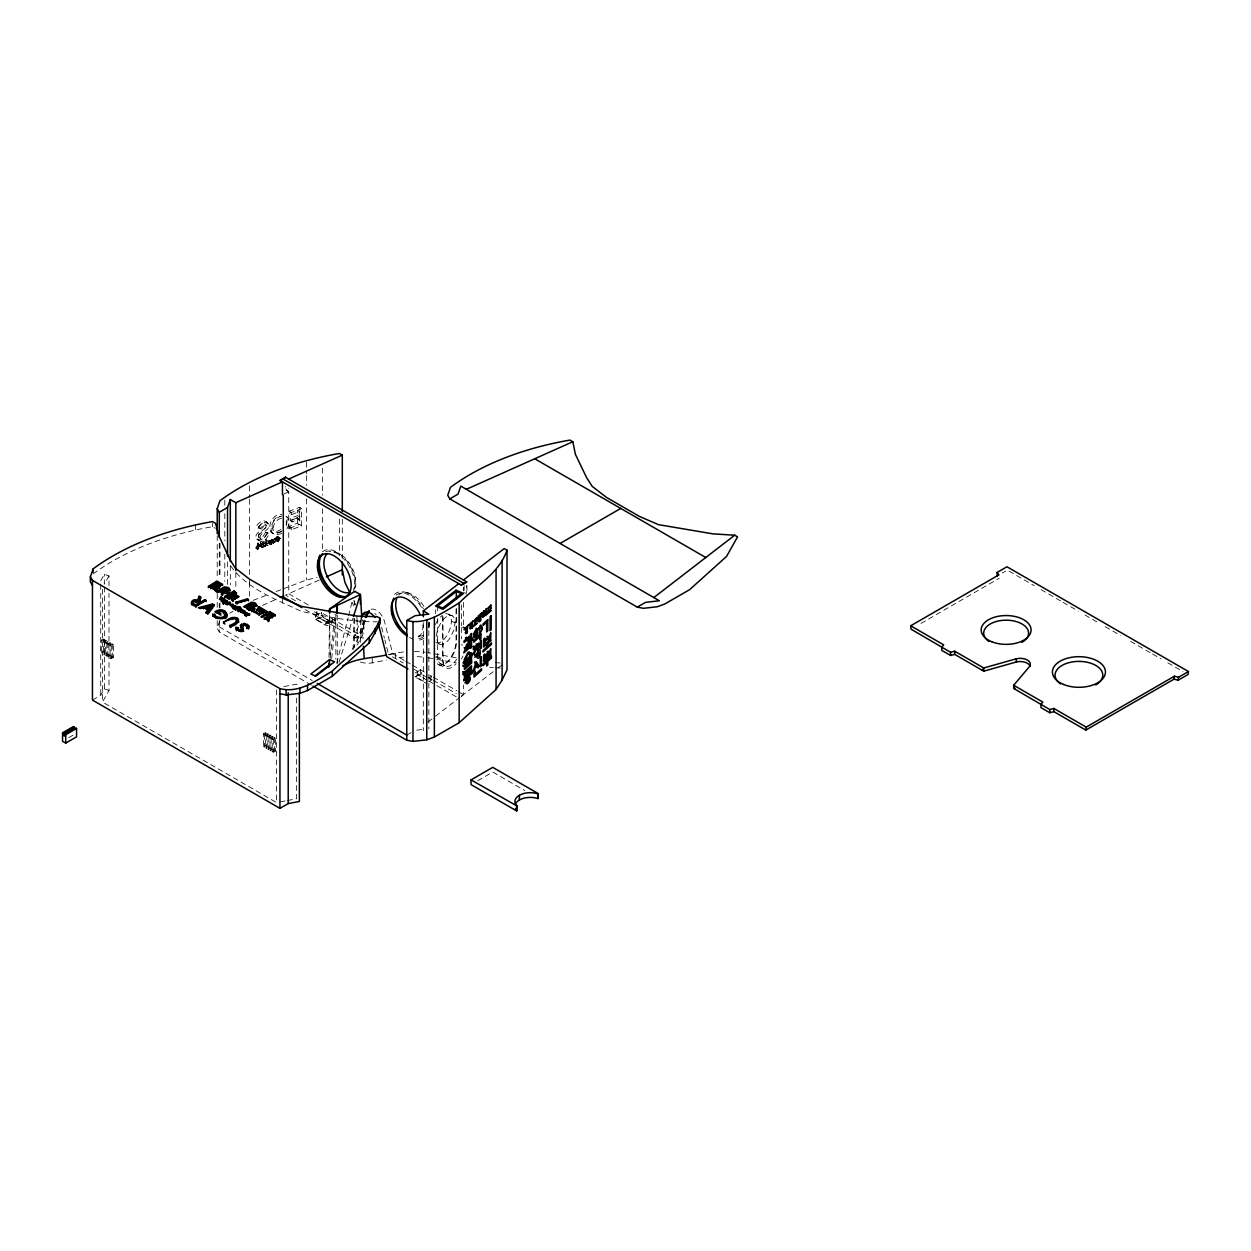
<?xml version="1.0" encoding="UTF-8"?>
<svg xmlns="http://www.w3.org/2000/svg" width="1251" height="1251" viewBox="0 0 1251 1251"><rect width="100%" height="100%" fill="white"/><g stroke="black" fill="none" stroke-linecap="round" stroke-linejoin="round"><path stroke-width="0.75" stroke-dasharray="5 3.75" d="M329.013 657.463L329.513 614.851M353.126 649.55L353.939 618.463M354.299 604.859L354.408 600.98M439.164 644.093L437.678 642.592L436.427 637.197A15.591 7.631 -66.6 0 1 445.763 617.243A15.591 7.631 -66.6 0 1 455.114 622.779L453.863 630.113L450.438 637.416A15.591 7.631 -66.6 0 1 441.087 644.625L436.662 643.014M330.264 657.745L334.846 614.085M331.687 658.573L336.284 614.898M268.074 541.808C269.153 536.851 274.939 547.969 273.625 540.932L271.451 539.603L273.625 541.308L274.548 538.696L272.421 539.932L273.359 541.386L274.204 539.134L272.859 539.932L273.625 540.885M352.532 649.175L360.929 633.35A55.153 31.838 0 0 0 363.369 619.073M336.785 663.218L348.075 617.775M348.544 615.867L352.297 600.73M286.276 525.827L286.276 520.4M286.698 524.294L287.183 518.79L285.885 516.1C290.592 518.977 289.388 525.67 286.463 529.423M339.021 662.326L352.876 618.354M255.829 548.032L258.644 545.811L261.381 548.063L258.05 542.997L255.829 548.032L257.55 549.533L258.566 548.001L260.364 547.312L260.771 548.298M257.034 545.936L257.737 543.778L260.177 546.89L258.754 547.438L257.034 545.936L258.457 545.389L261.381 548.063M258.754 547.438L259.457 545.28M257.55 549.533L259.77 544.498M353.533 590.488L354.643 587.219A22.455 12.963 60 0 0 350.561 565.045A22.455 12.963 60 0 0 333.126 551.754L329.639 551.065M311.358 685.126L219.285 631.958L217.221 628.377L219.973 620.418M332.328 618.901L332.328 622.732L326.824 625.907L315.784 619.542L315.784 615.727L354.158 637.869L360.585 620.027M354.158 637.869L358.255 637.056L365.323 617.431M354.08 637.822L358.255 637.056L360.1 634.945L365.886 618.885M265.665 532.3L262.976 536.476L260.224 537.586L258.378 536.804C257.425 530.533 268.402 529.752 267.089 522.996C264.555 518.055 257.315 522.934 256.361 526.906L260.192 528.469L263.476 524.982L266.385 525.357C266.275 530.221 250.81 538.165 261.131 541.37A8.648 5.88 -48.9 0 0 265.447 539.744L269.544 533.833L265.665 532.3L269.544 533.833M267.386 533.802L263.351 538.743L260.834 538.931L258.378 536.804M264.086 545.78C258.081 550.065 264.665 540.338 260.959 541.855C258.566 544.779 263.414 543.56 263.852 544.154C263.007 544.826 260.38 547.109 262.569 547.625A2.095 1.439 -48.9 0 0 263.617 547.219L264.618 545.78L260.099 542.965M267.479 545.733L265.759 543.012L265.759 544.232L268.027 545.514L268.027 541.339L266.307 539.838L267.479 543.7L263.148 541.042L266.823 544.029L265.447 546.515L262.882 544.279L261.897 545.717A2.095 1.439 -48.9 0 1 260.834 546.124C257.972 545.561 264.633 540.385 260.615 542.981M267.823 532.332L263.726 538.243A8.648 5.88 -48.9 0 1 259.41 539.869C249.09 536.663 264.555 528.72 264.665 523.856L261.756 523.481L258.472 526.968L256.361 526.906M305.15 609.581L315.236 615.398L316.331 619.48L325.151 624.577L326.261 621.763L329.013 620.183L358.255 637.056M329.013 620.183L327.918 622.982L325.151 624.577M315.236 615.398L317.989 613.803L319.099 617.885L328.56 623.342L329.654 620.543M328.56 623.342L331.312 621.763L332.422 618.948L326.824 622.091L326.824 625.907M430.5 679.027L431.595 676.212L428.452 674.398M273.14 543.575L272.499 541.699L271.467 544.216L271.42 542.574L269.356 540.792L268.543 543.169L270.279 544.67L268.543 543.169M274.266 542.653L274.61 540.682L276.44 540.338L276.283 542.09L274.829 542.918L271.029 540.151L269.747 542.715L269.559 540.885M258.081 528.407C259.035 524.435 266.275 519.556 268.809 524.497C270.122 531.253 259.145 532.035 260.099 538.305M261.819 544.466L264.368 543.341L262.303 546.875M461.463 659.027L463.011 655.962M269.856 540.604L271.451 539.947M100.721 580.699L104.365 574.256L108.993 575.929L108.993 585.64M108.993 575.929L104.318 584.139L104.365 574.256M92.449 700.091L100.721 695.321L104.365 688.879L104.365 585.921M276.549 689.895L276.549 802.563L102.457 702.061L108.993 690.552L108.993 593.412M265.447 546.515L263.038 545.248L264.727 542.262L263.148 541.042M264.759 546.75L266.463 543.763L263.852 540.776M356.988 645.188L360.929 638.448A55.153 31.838 0 0 0 361.664 619.448M93.137 573.928C127.164 548.767 170.855 533.864 212.592 526.702L215.469 528.344M427.905 722.046L434.003 717.339M435.536 716.151L459.946 697.323M461.463 696.15L496.553 669.082M498.086 667.909L504.184 663.202M461.181 696.479L463.542 694.665L463.542 685.048M276.94 536.398C287.355 543.434 270.669 531.566 279.473 539.118L279.473 541.151L279.943 538.931M280.959 529.361C268.84 538.008 269.559 515.459 280.959 516.616M281.835 530.971C264.336 542.496 267.151 513.363 281.835 514.333M277.081 536.757L280.412 538.321M101.268 652.975L103.473 651.708L104.584 652.334L102.363 653.616L101.268 652.975L101.268 640.246L103.473 638.964L104.584 639.605L104.584 654.883L103.473 654.242L103.473 638.964M104.584 639.605L102.363 640.872L101.268 640.246M105.678 640.246L103.473 641.513L104.584 642.154L106.788 640.872L106.788 656.165L105.678 655.524L105.678 640.246L106.788 640.872M107.883 641.513L105.678 642.779L106.788 643.421L108.993 642.154L107.883 641.513L107.883 656.791L108.993 657.432L111.198 656.165L110.088 655.524L107.883 656.791M110.088 642.779L107.883 644.062L108.993 644.703L111.198 643.421L111.198 658.714L110.088 658.073L110.088 642.779L111.198 643.421M113.403 644.703L112.293 644.062L110.088 645.328L111.198 645.969L113.403 644.703L113.403 657.432L111.198 658.714M103.473 654.242L105.678 652.975L106.788 653.616L104.584 654.883M105.678 655.524L107.883 654.242L108.993 654.883L106.788 656.165M110.088 658.073L112.293 656.791L113.403 657.432M229.762 613.178L233.061 611.27M68.727 737.668L73.356 734.994M315.784 615.727L321.304 612.537L360.1 634.945M315.784 619.542L321.304 616.368L332.328 622.732M316.331 619.48L319.099 617.885M331.312 621.763L322.492 616.665L319.724 618.26L318.63 614.178L313.141 611.004M263.398 746.581L265.603 745.315L266.713 745.94L264.508 747.222L263.398 746.581L263.398 733.852L265.603 732.57L266.713 733.211L266.713 748.489L265.603 747.848L265.603 732.57M263.398 733.852L264.508 734.478L266.713 733.211M267.808 733.852L265.603 735.119L266.713 735.76L268.918 734.478L268.918 749.771L267.808 749.13L267.808 733.852L268.918 734.478M270.013 735.119L267.808 736.386L268.918 737.027L271.123 735.76L271.123 751.038L270.013 750.397L270.013 735.119L271.123 735.76M272.218 736.386L270.013 737.668L271.123 738.309L273.328 737.027L273.328 752.32L272.218 751.679L272.218 736.386L273.328 737.027M275.533 738.309L274.422 737.668L272.218 738.934L273.328 739.576L275.533 738.309L275.533 751.038L273.328 752.32M265.603 747.848L267.808 746.581L268.918 747.222L266.713 748.489M267.808 749.13L270.013 747.848L271.123 748.489L268.918 749.771M270.013 750.397L272.218 749.13L273.328 749.771L271.123 751.038M272.218 751.679L274.422 750.397L275.533 751.038M415.051 673.038L420.571 669.848L421.665 673.929L418.913 675.524L417.818 671.443L412.939 668.628M415.051 676.854L420.571 673.663L426.872 677.307M427.091 680.247L418.272 675.149L415.52 676.744L424.339 681.842M428.843 677.807L431.595 676.212M428.843 681.639L431.595 680.044L428.452 678.214M406.778 735.119L411.751 732.257M477.726 780.749L492.769 772.055L524.826 790.569M1002.348 573.021L1005.663 571.097M921.017 623.405L999.268 578.243M274.72 538.837C285.134 548.219 268.23 531.081 279.473 541.151M275.079 538.196L277.91 539.697L277.644 536.601M275.22 538.587L277.831 540.151L277.894 541.761M281.428 531.706L276.299 532.707L272.702 530.033M281.882 533.598L275.017 534.943L270.779 531.91M284.008 493.895L288.762 491.862L288.684 488.171M262.444 605.421L278.41 598.291M319.24 580.057L285.509 595.116L295.549 600.855M299.224 517.132L299.224 511.69L291.248 514.74L289.513 513.238L289.513 511.127L299.755 507.218L301.475 508.719L301.475 525.889L291.248 529.798L289.513 528.297L289.513 526.186L297.503 523.137L299.224 524.638L299.224 519.196L297.503 517.695L290.295 520.447L290.295 518.383L297.503 515.631L299.224 517.132L292.03 519.884L290.295 518.383M289.513 513.238L301.475 508.719M290.295 520.447L292.03 521.948L299.224 519.196M289.513 528.297L299.755 524.388L301.475 525.889M276.049 538.055L279.473 539.118M280.412 538.743L278.222 537.43L278.222 539.478L279.943 540.979M277.096 537.445L278.817 538.946L279.082 537.664L279.943 538.509M259.051 546.796L258.05 542.997M265.759 544.232L268.027 545.514M253.155 600.355L269.137 594.241M276.236 591.535L281.569 589.487M283.336 588.814L306.417 579.979L317.082 577.524M263.038 545.248L265.103 542.527L267.479 544.513M281.882 515.991C274.735 517.445 268.136 526.593 272.499 533.411M281.428 518.242C275.924 519.337 271.186 526.358 274.438 531.534M403.401 651.99A54.716 31.588 0 0 0 395.394 653.21L388.576 654.554L384.855 639.965M360.397 662.045A15.591 9.007 0 0 0 372.235 662.905L386.481 660.075M283.805 686.58L296.487 684.172L299.38 686.846M280.177 801.891L285.619 800.859M287.433 800.515L296.487 798.795L296.487 695.837M392.751 653.788L388.576 654.554L403.197 662.999M416.771 730.146L423.667 729.349M262.882 544.279L260.583 545.373M230.778 565.984C247.104 589.205 276.737 599.542 301.616 611.52C326.589 616.571 351.766 622.044 377.349 621.81M495.177 662.655L500.588 662.983M489.782 667.409L493.379 667.627M495.177 667.737L500.588 668.081M463.542 592.771L466.514 593.224L466.514 585.577M456.224 657.807L427.998 652.647M427.998 657.745L456.224 662.905M406.669 592.724L409.734 593.443M435.927 642.607L437.35 642.998A15.591 7.631 -66.6 0 0 446.701 635.789L448.624 632.271A15.591 7.631 -66.6 0 0 444.433 614.194M271.451 539.603C272.874 544.764 279.145 541.542 274.204 539.134M275.939 540.635L274.767 542.371M277.691 539.979L276.799 539.697M104.365 688.879L108.993 690.552M448.624 614.257L452.377 615.883M451.361 621.153L455.114 622.779M461.353 644.578L462.604 645.125M436.427 656.306L443.917 659.543M435.489 657.025L442.979 660.262A17.154 8.397 -66.6 0 0 455.927 663.812M440.399 663.734L445.403 665.892M438.491 664.609L445.981 667.846M271.295 542.387L270.279 544.67M1009.01 571.128L1034.342 585.749M1041.098 589.659L1061.364 601.356M1063.053 602.325L1078.253 611.114M1085.008 615.007L1096.846 621.841M1105.29 626.704L1120.489 635.492M1130.623 641.341L1144.133 649.144M1145.822 650.113L1150.889 653.038M1152.578 654.023L1161.022 658.902M1167.777 662.795L1182.993 671.568M308.34 605.046L288.762 593.756L288.762 491.862L285.431 489.939L285.431 486.311M404.214 660.403L392.673 653.741L384.323 620.903A12.15 7.021 60 0 0 370.327 609.612M405.84 661.341L410.75 664.187M412.392 665.125L426.872 673.491M433.284 677.182L456.818 690.771M458.491 691.756L463.542 694.665M428.202 677.448L432.08 679.684M433.143 680.294L456.334 693.68M416.63 673.945L424.511 678.495M428.702 680.919L435.239 684.688M436.865 685.626L456.443 696.932M416.63 677.761L426.091 683.218M219.285 626.86L312.187 680.513M273.171 541.448L270.169 542.308L269.794 544.857M286.463 516.663L287.605 517.601M299.224 511.69L297.503 510.189L297.503 515.631M289.513 511.127L291.248 512.629L291.248 514.74M289.513 526.186L291.248 527.687L291.248 529.798M266.322 521.667L268.042 523.168M264.665 523.856L266.385 525.357M276.19 537.789L278.363 539.118L278.363 541.574M258.472 526.968L260.192 528.469M270.357 540.51L273.625 543.387M268.684 541.151L271.952 544.029M269.747 542.715L271.467 544.216M262.522 541.699L264.242 543.2M262.116 542.23L263.836 543.732M256.783 539.134L258.504 540.635M257.44 543.231L259.16 544.732M260.192 545.936L261.928 547.438M256.846 546.499L258.566 548.001M256.439 547.797L258.159 549.298M285.775 488.875L288.762 491.862M277.988 536.147L278.692 537.242M275.971 538.477L276.158 540.26L276.643 537.617M271.232 540.244L271.42 542.074L271.905 539.431M353.673 600.574L356.05 605.531M352.078 602.372L353.673 605.672M257.737 543.778L258.457 545.389M417.177 671.068L418.272 675.149M322.492 616.665L321.382 612.583L321.304 616.368M381.618 627.189L384.401 638.135M361.883 619.48L363.025 638.651M329.639 614.741L330.139 658.526M466.92 585.624L466.92 594.725M464.152 585.484L464.152 591.223M463.464 587.266L463.464 590.91M463.542 602.388L463.542 625.531M461.353 604.952L461.353 625.719M461.353 627.595L461.353 638.917M456.365 608.455L456.365 642.42A15.591 7.631 -66.6 0 1 447.014 662.373A15.591 7.631 -66.6 0 1 437.662 656.838L437.662 615.336M456.052 609.081L456.052 641.153A17.154 8.397 -66.6 0 1 448.421 660.575A17.154 8.397 -66.6 0 1 436.865 662.967M442.979 616.868L443.057 660.872M442.666 615.601L442.666 658.996A15.591 7.631 -66.6 0 0 456.678 659.214M437.662 605.891L437.662 613.443M435.489 609.847L435.489 613.631M428.843 621.903L428.843 728.754M423.323 622.607L423.323 730.662M420.571 669.848L420.571 673.663M395.394 653.21L395.394 658.292A54.716 31.588 0 0 1 403.401 657.088M372.235 657.807L372.235 662.905M363.806 623.889L363.806 628.987M360.929 633.35L360.929 638.448M360.397 619.886L360.397 643.295M357.145 620.121L357.145 645.188M356.957 616.086L356.957 621.184M354.659 601.012L354.659 604.905M354.659 618.557L354.659 647.815M342.305 519.228L342.305 558.087M339.443 519.118L339.443 555.804M337.285 615.164L337.285 663.921M335.847 614.35L335.847 659.199M322.414 468.155L322.414 495.193M322.414 508.704L322.414 551.191M316.894 611.364L316.894 614.773M306.417 462.198L306.417 473.785M306.417 475.724L306.417 485.372M306.417 498.883L306.417 579.979M299.755 507.218L299.755 524.388M297.503 517.695L297.503 523.137M292.03 519.884L292.03 521.948M282.507 598.181L282.507 603.279M274.422 737.668L274.422 750.397M266.307 539.838L266.307 544.013M265.759 540.041L265.759 542.199M264.508 734.478L264.508 747.222M249.606 485.857L249.606 497.445M249.606 499.384L249.606 574.678M249.606 582.403L249.606 597.853M249.34 579.025L249.34 584.123M235.829 572.63L235.829 590.112M230.309 565.561L230.309 584.999M227.557 561.871L227.557 585.187M224.805 500.197L224.805 505.983M224.805 513.708L224.805 540.745M224.805 554.256L224.805 581.293M219.973 543.184L219.973 577.946M219.973 603.045L219.973 608.83M219.285 543.325L219.285 578.306M219.285 603.561L219.285 607.439M219.285 621.043L219.285 631.958M217.221 535.694L217.221 578.181M217.221 593.631L217.221 609.065M217.221 620.652L217.221 628.377M212.592 523.293L212.592 526.702M195.578 524.701L195.578 529.798M112.293 644.062L112.293 656.791M102.457 589.377L102.457 702.061M100.721 584.592L100.721 695.321M325.745 551.644A24.957 14.402 60 0 1 346.574 562.262A24.957 14.402 60 0 1 354.017 589.065M424.073 638.151A26.521 15.309 60 0 1 417.599 640.059M412.908 639.026A26.521 15.309 60 0 1 409.656 637.431M394.503 594.506A26.521 15.309 60 0 1 423.432 608.893M428.28 622.935A26.521 15.309 60 0 1 428.452 628.69M423.307 635.508A23.863 13.777 60 0 1 415.363 635.117M398.788 595.038A23.863 13.777 60 0 1 424.042 606.641M429.374 622.419A23.863 13.777 60 0 1 428.358 630.207M374.847 613.537A10.43 6.02 60 0 1 376.238 614.82M322.586 551.722A26.521 15.309 60 0 1 346.996 561.277A26.521 15.309 60 0 1 354.096 592.724M423.417 636.743A24.957 14.402 60 0 1 415.973 638.542M396.239 595.054A24.957 14.402 60 0 1 423.526 610.957M422.885 624.906A22.455 12.963 60 0 1 416.27 637.744M417.146 656.65A54.716 31.588 0 0 1 422.619 657.041M414.378 651.49A54.716 31.588 0 0 1 425.324 652.256M435.411 624.452A15.591 7.631 -66.6 0 1 442.025 615.633"/><path stroke-width="1.5" d="M328.904 667.158L328.95 663.28M329.529 612.912L329.576 609.034L354.659 591.254L360.397 594.538L361.758 617.556M241.287 612.474C238.957 609.002 244.195 608.784 243.554 611.723M244.93 613.6C243.789 607.579 247.948 614.773 242.35 612.583C239.066 607.157 246.181 614.648 249.762 613.866L246.338 615.836C242.459 615.226 247.151 611.942 243.022 612.114M241.662 610.019C243.664 613.24 236.799 610.097 241.412 611.114M257.096 606.031L254.156 603.717L251.482 603.435A3.237 1.876 0 0 0 250.481 604.014L250.419 604.874M235.923 609.894L235.11 608.424L235.11 609.69L238.253 607.97L240.442 608.627M336.488 613.006L337.285 605.406L337.285 613.209M227.322 603.67C229.465 606.172 232.342 602.059 229.105 601.934L225.524 604.014L227.322 603.67L227.322 604.937M230.309 590.972L227.76 588.22L224.711 588.126A4.019 2.33 0 0 0 223.538 588.814L223.413 589.737M224.899 592.083L228.761 592.192L228.761 593.474L224.899 593.349L224.539 590.112L223.038 590.206L222.647 594.006M224.899 593.349L224.539 590.112M982.379 670.364L983.739 667.971L1016.359 658.792A10.133 5.848 0 0 1 1027.384 660.059A10.133 5.848 0 0 1 1029.589 666.423L1013.685 685.267L1042.834 702.092L1040.957 704.454L1040.957 707.628L1049.792 712.726L1053.874 711.647L1085.805 730.084L1086.212 727.128L1174.439 676.197L1178.52 677.276L1188.45 671.537L1006.961 566.766L997.031 572.489L997.391 575.882M1085.805 730.084L1174.048 679.152L1174.439 676.197M1174.048 679.152L1178.129 680.231L1178.52 677.276M1188.45 671.537L1188.059 674.492L1178.129 680.231M227.213 602.106C226.931 598.306 220.442 600.433 224.257 603.138L223.022 603.842M228.761 592.192L228.589 593.115L224.899 593.052L221.349 594.757L223.413 591.926L223.038 590.206M467.436 678.668L467.436 676.306M477.835 652.662L477.835 650.02M475.396 633.413L475.396 631.114M238.769 622.326L238.034 620.074L233.609 617.384L223.569 622.044L223.569 623.311C228.964 615.07 247.01 618.885 229.605 625.531L230.888 627.533L230.888 626.266C236.298 626.235 242.835 618.213 234.609 617.431M242.194 630.254L241.021 631.255M222.756 602.278L225.18 601.09M353.454 616.524L360.397 594.538L329.576 609.034L329.623 612.849M196.36 601.293C199.722 603.451 196.939 593.412 200.676 597.149L199.284 602.403L200.739 603.248L204.883 600.855L206.196 601.622M197.767 601.622L199.112 596.258M193.139 603.138L193.717 604.765M92.449 585.484L90.369 581.887L90.369 576.805L93.137 568.845C127.164 543.685 170.855 528.782 212.592 521.604L215.469 523.262L219.316 536.632L229.871 559.432L235.297 568.126L249.34 579.025L282.507 598.181L301.616 606.422L356.957 616.086L377.349 616.712L380.179 618.354L380.179 623.451L369.217 642.983L332.328 676.212L307.511 690.536L299.927 693.335L286.151 694.915L279.943 693.726M217.221 533.77L217.221 508.672L219.973 500.713C254 475.536 297.691 460.634 339.443 453.472L342.305 455.129L342.305 511.456M227.557 556.038L227.557 507.468L230.309 499.509L235.829 502.699L282.46 481.854L282.46 494.598M199.284 602.403L200.676 597.149M473.05 646.595L475.677 647.565L473.347 654.21L474.176 654.476L476.037 649.003L477.913 650.864L478.726 649.144L473.754 645.954M361.226 618.244L362.509 614.679L366.606 613.866A10.43 6.02 60 0 1 369.326 611.63M365.323 617.431L368.451 611.739A12.15 7.021 60 0 1 369.248 610.488M366.527 617.103L368.451 611.739M469.25 652.021L468.578 653.82L471.205 654.789L471.877 652.991L467.983 652.35L464.09 659.996L464.762 660.591L467.983 654.257L471.205 654.789M475.286 649.894L476.099 648.174L478.726 649.144M245.9 613.6L243.914 612.537L244.086 610.863M90.369 576.805L92.449 580.386L279.943 688.629C299.396 693.695 316.581 680.247 332.328 671.13C348.841 654.132 372.079 641.935 380.179 618.354M507.015 550.221L507.015 669.942L502.104 680.028L496.068 689.473L459.164 722.703L434.363 737.027L426.779 739.81L412.986 741.405L406.778 740.217L406.778 620.496C426.231 625.563 443.417 612.114 459.164 602.982C475.677 586 498.914 573.802 507.015 550.221L504.184 548.579L463.464 579.995M226.838 617.165C228.917 612.365 220.833 609.816 217.314 611.755L217.314 613.021L219.832 612.365M239.316 631.13L237.69 629.894L237.956 627.721L236.267 627.314L235.954 628.784C248.886 638.51 237.925 619.73 246.963 625.453L246.666 628.643L246.963 626.72M236.267 627.314L236.423 630.817M478.117 667.643L479.039 665.939L476.131 661.451L473.238 671.271L474.192 671.287L476.131 664.437L478.117 667.643L475.489 666.674M237.956 627.721C238.112 632.24 245.399 629.034 240.27 625.406L244.477 623.326L249.043 625.907L248.386 629.065L248.574 626.282L245.321 624.702L241.443 625.265L240.442 627.564M476.975 654.93L474.708 657.291M253.687 606.063C248.167 603.263 256.674 601.465 255.392 606.172M255.517 604.686L253.687 604.78M243.648 631.27L242.131 626.892L243.538 625.703M474.27 636.008L473.441 636.994M466.232 681.404L464.903 682.78M214.03 604.859L207.65 612.99L206.196 612.146L207.979 609.988L203.678 607.501L199.91 608.518L198.456 607.689L212.545 603.998L214.03 604.859L214.03 606.141L212.545 605.281L200.223 608.502M207.65 614.272L212.967 607.486M208.761 610.285L211.7 605.375L208.761 610.285L205.352 608.314L205.352 607.048L211.638 605.343M222.647 598.994L219.457 599.385L224.523 598.025L221.302 600.449L222.647 598.994L222.647 600.261M476.115 654.648L474.739 655.461M465.653 628.315L464.058 629.753L466.201 627.079L465.653 630.754L465.653 628.315L463.026 627.345M485.544 614.632L482.605 617.275L486.092 613.397L486.092 615.617L482.917 613.647M468.015 638.933L464.09 642.467L464.09 640.934L469.156 636.384L469.156 644.969L468.015 645.985L468.015 638.933L465.403 637.963M478.726 629.362L473.363 634.194L476.678 628.565L476.678 629.722L478.726 627.877L478.726 629.362L476.099 628.393M482.292 628.737L479.837 634.366L479.837 626L480.978 624.968L480.978 628.221L482.292 627.032L482.292 628.737L479.665 627.767M472.753 639.886L471.564 640.95L471.564 647.346L470.423 648.378L470.423 634.476L471.564 633.444L471.564 639.308L472.753 638.245L472.753 639.886L470.126 638.917M466.764 648.753L469.719 646.095L469.719 647.627L463.761 652.991L466.764 644.171L466.764 648.753L464.137 647.783M475.677 647.565L473.347 649.66L473.347 648.174L478.633 643.421L478.633 644.906L476.381 646.939M489.641 637.338L484.809 641.685L484.809 644.484L489.641 640.121L489.641 637.338L487.014 636.368M462.995 663.014L465.388 660.872M464.778 658.98L467.405 659.949L463.761 663.233L463.761 661.81L472.206 654.21L472.206 655.633L468.546 658.917L468.546 659.981L471.518 657.307L471.518 660.841L465.56 667.049L462.933 666.079M487.796 643.311L490.767 640.621L490.767 632.678L489.641 635.836L484.809 640.184L484.809 638.041L483.684 639.058L483.684 647.017L486.639 644.343L486.639 647.158L483.011 650.426L483.011 651.959L491.44 644.359L491.44 642.826L487.796 646.11L487.796 643.311L485.169 642.342L485.169 645.141M465.56 667.049L471.658 661.56L471.658 662.967L464.434 669.473L464.434 665.86L470.392 660.497L470.392 659.699L464.434 665.063L467.405 659.949M462.948 672.366L465.575 673.335L471.518 667.252L471.518 665.845L464.434 672.225L464.434 677.854L467.405 675.18L467.405 676.072L463.761 679.356L463.761 680.779L472.206 673.179L472.206 671.756L468.546 675.04L465.919 674.07M465.575 673.335L471.471 668.018L471.471 669.379L465.575 675.462L462.948 674.477M489.641 652.866L484.809 657.228L484.809 659.136L489.641 654.789L489.641 652.866L487.014 651.896M485.31 656.869L488.14 654.304L488.14 650.973M465.575 675.462L471.549 670.083L468.546 675.04M465.356 676.009L468.171 673.476M490.767 655.289L483.684 661.67L483.684 654.977L484.809 653.96L484.809 655.727L489.641 651.364L490.767 648.597L490.767 655.289L488.14 654.304M475.13 671.443L473.988 672.459L473.988 677.104L481.51 670.317L481.51 668.785L475.13 674.555L475.13 671.443L472.503 670.458M234.14 608.784L233.515 607.47A1.689 0.97 0 0 1 232.717 607.048C230.559 602.841 235.016 603.717 232.107 605.984C225.602 604.483 237.018 604.546 232.107 607.251M280.318 480.619L285.775 477.413M329.529 659.605L310.827 674.039L315.831 676.197L334.517 661.779L329.529 659.605L329.529 664.703L315.143 675.806M423.323 616.774L423.323 610.941L458.742 583.638M461.056 584.968L466.514 581.762M456.365 591.473L437.662 605.891L442.666 608.049L461.353 593.631L456.365 591.473L456.365 599.026M653.835 597.571L734.697 535.209L737.543 536.851L726.581 556.398L689.692 589.612L664.875 603.952L657.291 606.735L643.499 608.314L637.291 607.126L449.797 498.883L447.733 495.287L450.485 487.327C484.512 462.166 528.219 447.264 569.956 440.102L572.817 441.744L575.444 454.41L586.563 477.554L592.176 486.358L606.469 497.398L639.636 516.538L658.511 524.654L713.086 533.88L734.697 535.209M217.267 618.229C233.452 621.262 226.337 604.233 214.922 611.739L220.911 615.101M226.15 617.885L225.196 618.541L225.196 617.275M214.109 585.015C213.749 585.609 213.749 588.58 214.109 586.297L214.109 585.015L219.566 587.97L214.609 589.784L213.561 589.19L213.561 587.907L216.595 587.36L216.595 588.642L215.532 588.048M240.833 611.098L242.866 611.098M244.821 614.929L247.041 614.006L249.762 615.132M219.285 537.508L219.285 512.253L227.557 507.468M213.874 584.467L212.686 583.779L208.26 586.328L209.449 587.032M213.077 584.827L213.077 583.545L215.563 582.106L220.598 584.264L220.598 585.531M208.26 587.61L215.829 583.31L220.207 585.828M216.595 587.36L215.532 586.782L210.7 588.627L210.7 587.345L214.328 586.14M213.077 583.545L218.659 586.782L219.597 586.234L215.172 583.67L215.172 584.952L215.829 583.31M199.065 597.556L200.676 598.431M215.563 582.106L215.563 583.388L219.941 585.921L222.709 584.389L216.908 581.027L215.954 581.574L222.709 585.656M210.7 587.345L215.61 590.191L216.548 589.643L216.548 590.91L215.766 589.174L216.548 589.643M223.335 590.269L222.146 588.314L216.908 591.332L218.112 592.02M199.519 602.685C197.017 598.791 188.995 602.638 195.922 604.765L199.519 602.685L199.519 603.967L195.922 606.031M199.284 601.137L200.739 601.981L204.883 599.589L206.196 600.339L195.969 606.25C188.041 605.296 191.778 597.446 197.767 600.339M216.908 592.599L223.335 589.002M221.443 591.895L222.459 591.301L222.459 592.583L219.895 590.988L219.895 592.27M220.489 597.415L221.708 597.415L221.708 598.682L220.489 598.697L220.489 597.415L221.708 597.415M225.18 596.117L234.015 591.004L235.157 591.66L225.18 597.384L225.18 596.117L226.322 596.774M231.263 594.804L231.263 596.086L230.497 594.366L235.501 592.364L236.642 593.021L227.275 598.385L227.275 597.118L230.231 595.413L230.231 596.68L229.449 594.96L230.231 595.413M230.497 595.632L235.157 592.943M229.777 597.869L235.516 594.569L239.113 596.649L232.233 600.574L232.233 599.292L234.187 598.166L234.187 599.448L232.874 597.415L230.919 598.541L229.777 597.869L229.777 599.151M235 595.241L228.417 599.041L227.275 597.118M231.216 598.322L235.516 595.836L237.909 597.227M223.648 602.497L225.633 602.341L224.945 601.559L223.022 602.575L227.213 600.84L226.322 600.683M235.641 597.071L233.874 598.103L235.641 595.804L236.971 597.837L235.641 597.071L235.516 594.569M233.874 596.821L235.188 597.587L236.971 596.571M232.076 605.437C228.48 604.483 232.952 605.406 232.076 606.704M219.723 614.507L220.911 613.819L217.314 611.755M234.766 606.469L232.702 608.314A1.689 0.97 0 0 0 233.249 608.658M234.14 607.517C232.451 610.551 242.757 602.873 240.645 609.878L238.034 611.379M237.971 608.737L238.878 607.126L239.911 609.081M250.309 605.453L249.121 603.498L243.554 606.719L247.964 606.798M238.628 610.457L241.255 608.94L238.034 610.113L238.628 611.723M244.946 607.188L249.121 604.78L249.121 603.498M246.869 606.172L247.964 608.064L247.886 605.578L250.653 605.234L249.637 607.095L249.637 605.828M249.575 605.875L250.309 604.186M246.619 607.501L247.62 606.923L252.718 609.862L252.718 611.129L247.62 608.189L246.619 608.768L246.619 607.501L248.589 608.627L248.589 609.909M247.886 606.86L248.98 606.203L247.886 605.578M244.93 612.333L243.179 611.317L242.241 612.427M248.589 608.627L247.635 609.19L248.84 609.878L252.718 609.862M259.16 606.813L258.144 608.674L259.16 606.813L267.245 611.489L266.228 612.067M248.652 613.803C245.556 611.348 243.523 617.822 248.652 613.803L248.652 615.085M265.087 612.677L262.788 611.348L262.788 610.081L259.864 611.645L257.456 610.253L256.439 610.848L257.456 608.987L259.864 610.379L261.584 609.393L261.584 610.66L259.285 609.331M256.439 609.565L261.271 612.365L259.02 613.662L254.313 610.941L253.296 611.52L259.192 614.929M449.797 498.883L458.069 494.098L460.821 486.139L659.355 600.761L645.563 602.356L637.291 607.126M229.605 626.798L236.799 622.466L236.111 620.293M265.775 613.834L266.979 615.805L265.775 613.834L260.834 616.696L262.022 617.384L269.856 612.849L273.093 614.726L273.093 615.992L271.608 616.852L271.608 615.586L268.371 613.709L268.371 614.992L269.856 614.132L269.669 611.598L266.182 613.6L266.182 614.882M63.426 735.369L64.864 736.198L64.864 734.165L75.67 727.926L76.561 728.426L76.561 736.839L65.756 743.078L62.55 741.233L62.55 732.82L73.356 726.581L74.247 727.097L74.247 729.13L63.426 735.369L63.426 733.336L74.247 727.097M264.149 619.308L266.76 617.994L270.044 618.166M266.354 618.135L272.718 617.541L267.401 616.634L264.149 618.041L269.074 620.981L269.074 619.714L266.354 618.135L266.354 619.417L267.448 618.901M271.608 615.586L273.093 614.726M64.864 734.165L65.756 734.665L76.561 728.426M269.669 612.865L275.283 616.102L275.283 614.835L271.795 616.852L266.182 613.6M269.074 619.714L268.058 621.575M406.778 620.496L415.051 615.727L428.843 614.132L423.323 610.941M560.088 543.45L620.746 508.422M92.449 580.386L92.449 700.091L279.943 808.349L288.215 803.58L299.38 801.469L299.38 692.663M538.321 793.65L537.946 793.869A15.372 8.866 0 0 0 519.4 795.276A15.372 8.866 0 0 0 516.96 805.972L516.6 810.898L471.048 784.612L471.048 779.889L492.769 767.348L538.321 793.65L537.946 798.576A15.372 8.866 0 0 0 515.428 803.955M471.048 779.889L516.96 805.972M1030.152 666.236A10.133 5.848 0 0 0 1016.359 661.967L983.739 671.161L983.739 667.971L954.685 651.192L950.604 652.287L911.025 629.175L910.681 625.797L998.908 574.85L997.031 572.489M246.212 614.804L248.136 614.788M233.609 618.651L229.777 619.73L229.777 618.447M215.61 612.552C218.518 610.957 224.492 610.269 225.633 614.257A5.348 3.081 0 0 1 224.648 616.008L223.022 616.962A5.348 3.081 0 0 1 219.973 617.525L216.11 616.587L214.562 614.335L212.733 614.335L212.811 616.368M288.684 479.086L342.305 455.129M466.342 489.329L572.817 441.744M280.193 597.493L283.742 595.914M326.339 576.883L342.305 569.737L344.932 582.403L349.701 592.317M238.284 608.549L239.504 608.596M228.104 591.097L228.62 590.269L227.103 589.19M342.649 665.829C356.504 658.026 371.469 658.229 386.481 654.977M235.86 602.184L247.432 598.901L248.605 599.573L237.049 602.857L235.86 602.184L235.86 603.451L247.432 600.167L248.605 600.855M205.352 608.314L211.7 606.657M910.681 625.797L943.661 644.828L941.784 647.189L941.784 650.379L950.604 655.461L954.685 654.382L983.739 671.161M1015.03 689.223L1013.685 685.267L1013.685 688.441L1049.792 709.552L1053.874 708.457L1086.212 727.128M255.47 605.969L255.923 605.891A3.237 1.876 0 0 0 256.94 605.296L255.407 603.045L251.482 602.153A3.237 1.876 0 0 0 250.481 602.747C251.326 606.876 259.098 606.454 251.889 603.357M194.906 601.215L191.778 602.294L191.481 604.671M225.805 588.94L225.368 590.191L227.854 591.129M223.038 591.488L224.539 591.379M237.971 607.454C241.631 607.579 237.002 610.988 235.907 608.737M251.92 607.845L251.404 608.956L253.718 608.721A3.675 2.127 0 0 0 254.625 608.205L253.765 606.313L250.513 605.828A3.675 2.127 0 0 0 249.606 606.344C256.674 614.335 247.166 601.481 254.876 608.737M252.327 607.986L253.343 607.392L250.513 607.095A3.675 2.127 0 0 0 249.606 607.626L249.481 608.643M212.733 615.601L214.562 615.601L216.11 617.869M224.257 603.138L223.225 602.904M195.516 602.263L196.532 602.388M236.267 628.596L237.956 628.987M246.666 627.376L248.386 627.783M216.032 617.838L217.893 618.557M488.14 639.652L490.767 640.621M476.005 643.937L478.633 644.906M467.092 646.658L469.719 647.627M469.578 654.664L472.206 655.633M468.906 659.871L471.518 660.841M479.039 665.939L476.412 664.953L474.473 661.982M462.933 665.235L465.56 666.204M469.578 672.209L472.206 673.179M462.948 671.631L465.575 672.6M462.948 673.71L465.575 674.696M251.467 609.941L250.028 609.221M245.446 625.813L246.353 626.204M232.061 605.5L232.686 606.485L235.36 605.547L233.562 606.61L234.172 607.22L237.018 606.5L233.843 607.689L233.843 608.956M216.955 618.275L213.937 616.618L212.733 614.335M223.257 612.927L225.633 615.523A5.348 3.081 0 0 1 224.648 617.29L223.022 618.229A5.348 3.081 0 0 1 222.068 618.541M214.109 586.297L218.253 588.486M225.524 591.442L223.616 590.081M534.74 458.773L705.783 557.524M282.663 478.805L464.152 583.576M301.788 607.642L283.289 596.962L283.289 495.068M407.904 668.91L386.731 656.681L378.365 623.842M269.669 611.598L275.283 614.835M258.144 607.392L267.245 612.755M249.575 604.608L250.653 605.234M215.172 584.952L219.597 587.501M261.068 612.349L263.476 613.741M213.874 585.749L212.686 583.779M222.459 591.301L220.911 590.409L220.911 591.676M232.874 597.415L235.188 598.869L235.188 597.587M232.233 599.292L233.374 601.231L232.233 600.574M221.349 593.474L222.569 595.46M243.304 613.178L244.477 613.866L243.179 611.317M205.352 607.048L208.761 609.018M223.569 622.044L224.836 624.046M229.605 625.531L230.888 626.266M317.254 683.437L406.778 735.119M313.031 686.095L406.778 740.217M62.55 732.82L63.426 733.336M250.982 605.562L251.998 606.282M241.162 628.643L241.896 629.613M217.221 508.672L219.285 512.253M363.478 646.329L364.166 657.838M1053.874 708.457L1053.874 711.647M1049.792 709.552L1049.792 712.726M1016.359 658.792L1016.359 661.967M954.685 651.192L954.685 654.382M950.604 652.287L950.604 655.461M537.946 793.869L537.946 798.576M519.4 795.276L519.4 799.983M516.6 806.191L516.6 810.898M502.104 560.307L502.104 680.028M496.068 569.768L496.068 689.473M478.805 643.217L478.805 646.908M466.529 637.134L466.529 640.575M459.164 602.982L459.164 722.703M434.363 617.322L434.363 737.027M426.779 620.105L426.779 739.81M412.986 621.7L412.986 741.405M375.253 628.44L375.253 633.538M369.217 637.901L369.217 642.983M360.397 594.538L360.397 604.296M342.305 561.965L342.305 574.835M332.328 671.13L332.328 676.212M307.511 685.454L307.511 690.536M299.927 688.238L299.927 693.335M288.215 692.835L288.215 803.58M286.151 689.833L286.151 694.915M279.943 688.629L279.943 808.349M261.271 613.631L261.068 611.067L263.476 612.458L259.02 614.929L259.02 613.662M259.864 610.379L259.864 611.645M257.456 608.987L257.456 610.253M254.86 605.077L254.86 606.344M254.313 610.941L254.313 612.208M251.717 610.441L251.717 611.708M249.778 609.331L249.778 610.597M248.98 606.203L248.98 607.486M248.558 605.203L248.558 606.469M247.62 606.923L247.62 608.189M247.589 624.249L247.589 625.516M247.432 598.901L247.432 600.167M246.244 615.195L246.244 616.462M241.818 609.972L241.818 611.239M241.443 623.983L241.443 625.265M241.162 611.239L241.162 612.521M237.33 618.322L237.33 619.589M237.049 602.857L237.049 604.139M236.47 617.9L236.47 619.167M235.829 502.699L235.829 570.691M235.688 608.752L235.688 610.035M235.563 617.603L235.563 618.87M235.501 592.364L235.501 593.631M234.015 591.004L234.015 592.286M232.608 617.462L232.608 618.729M231.638 617.666L231.638 618.932M230.778 604.155L230.778 605.437M230.684 617.994L230.684 619.276M230.309 499.509L230.309 561.683M228.511 619.182L228.511 620.465M226.65 600.511L226.65 601.778M225.227 611.332L225.227 612.599M224.523 598.025L224.523 599.307M223.694 598.776L223.694 600.042M223.616 602.919L223.616 604.186M222.146 588.314L222.146 589.581M221.302 600.449L221.302 601.731M221.099 597.055L221.099 599.041M219.941 584.639L219.941 585.921M215.61 590.191L215.61 591.457M214.609 588.517L214.609 589.784M214.562 614.335L214.562 615.601M212.404 587.235L212.404 588.517M212.545 603.998L212.545 605.281M211.638 586.797L211.638 588.079M207.979 609.988L206.196 613.428L206.196 612.146M204.883 599.589L204.883 600.855M203.678 607.501L203.678 608.768M200.739 601.981L200.739 603.248M197.705 600.355L197.705 601.622M195.922 604.765L195.969 607.517M93.137 568.845L93.137 572.239M65.756 734.665L65.756 743.078M406.669 629.144A23.863 13.777 60 0 1 396.723 598.353M344.353 596.618A24.957 14.402 60 0 1 323.399 578.994A24.957 14.402 60 0 1 322.602 553.74M398.928 627.236A26.521 15.309 60 0 1 396.145 622.842M392.736 615.039A26.521 15.309 60 0 1 391.86 611.88M349.889 592.223A22.455 12.963 60 0 1 328.95 579.448A22.455 12.963 60 0 1 326.792 554.162M406.872 634.273A24.957 14.402 60 0 1 393.799 598.134M342.023 597.618A26.521 15.309 60 0 1 322.758 579.666A26.521 15.309 60 0 1 319.99 555.006M362.509 614.679A12.15 7.021 60 0 1 375.206 617.572M407.185 635.883A22.455 12.963 60 0 1 392.939 600.965A22.455 12.963 60 0 1 420.023 614.35M254.625 609.472A3.675 2.127 0 0 1 254.062 609.847M1060.551 683.953A23.863 13.777 0 0 1 1063.194 664.813A23.863 13.777 0 0 1 1096.408 665.798A23.863 13.777 0 0 1 1095.688 684.985M988.837 641.419A22.455 12.963 0 0 1 991.324 623.405A22.455 12.963 0 0 1 1022.583 624.312A22.455 12.963 0 0 1 1021.911 642.373M516.96 810.695A15.372 8.866 0 0 1 515.428 808.553M223.616 601.043L225.805 600.761L223.616 601.043M465.419 632.537L465.732 633.741L466.779 633.256A2.236 0.985 -69.7 0 0 467.358 632.271L467.358 629.972A2.236 0.985 -69.7 0 0 466.779 630.035L465.419 632.537M470.22 678.323C470.814 680.528 466.639 686.627 465.732 682.374A3.425 1.517 -69.7 0 1 466.107 680.325C466.185 678.417 469.969 674.664 470.22 678.323M475.927 655.727C480.681 666.22 482.777 638.698 475.927 655.727M473.988 636.274C478.163 645.5 480.181 621.34 473.988 636.274M478.82 620.668L478.883 621.512A2.002 0.876 -69.7 0 0 479.289 621.841L480.525 620.715A2.002 0.876 -69.7 0 0 480.931 619.667L480.931 618.463A2.002 0.876 -69.7 0 0 480.525 618.15L479.289 619.261A2.002 0.876 -69.7 0 0 478.883 620.308L478.82 620.668M482.73 614.429C484.731 617.869 485.044 608.174 482.73 614.429M465.982 632.005C466.639 634.914 467.749 628.33 465.982 632.005M477.084 654.617C478.476 660.669 480.759 646.955 477.084 654.617M466.951 680.622C468.155 685.908 470.188 673.929 466.951 680.622M475.13 635.242C476.256 640.059 478.101 629.097 475.13 635.242M483.277 613.928L484.074 612.974L483.277 613.928M479.383 620.152C480.009 622.826 481.025 616.743 479.383 620.152M223.366 587.814L225.524 590.175L228.964 590.66A4.019 2.33 0 0 0 230.137 589.987L228.745 587.657L224.711 586.86A4.019 2.33 0 0 0 223.538 587.532L223.366 587.814M224.992 588.033C227.588 592.223 230.669 587.532 224.992 588.033M227.917 603.357L229.058 603.936A3.644 2.095 0 0 0 229.949 603.42L227.917 603.357M236.533 608.33L237.69 608.909A3.346 1.923 0 0 0 238.519 608.424L236.533 608.33M467.858 625.406L466.592 627.283L467.311 629.441L467.858 625.406M472.487 621.231L471.94 628.424L472.487 621.231M481.604 613.099L478.195 616.18L478.195 618.463L481.619 615.383L478.742 617.275L481.604 613.099M484.012 610.723L482.417 613.428L484.997 611.098L484.012 610.723M486.092 608.987L485.544 613.506L486.717 610.801L486.092 608.987M470.829 623.139L468.593 625.156L470.282 624.374L470.282 629.034L470.829 623.139M476.975 617.572L473.566 621.372L476.428 618.792L476.975 621.497L476.975 617.572M490.861 605.062L487.452 608.862L490.314 606.297L490.861 608.987L490.861 605.062M481.932 615.601L477.882 619.98L481.932 615.601M475.364 622.044L473.253 626.751L477.303 623.092L475.364 624.108L475.364 622.044M488.625 610.081L487.139 614.241L491.19 610.582L489.892 611.02L489.892 608.956L488.625 612.161L488.625 610.081M491.205 615.758L490.064 616.79L490.064 630.692L491.205 629.66L491.205 615.758M487.765 619.714L483.105 623.921L483.105 625.469L486.623 622.294L486.623 631.974L487.765 630.942L487.765 619.714M480.978 634.132L473.738 640.653L473.738 642.185L479.837 636.696L479.837 639.777L480.978 638.745L480.978 634.132M481.432 640.496L480.29 641.528L480.29 644.39L478.586 645.938L478.586 647.424L480.29 645.876L480.29 648.894L481.432 647.877L481.432 640.496M481.432 656.759L480.29 657.791L480.29 666.705L481.432 665.673L481.432 656.759M491.44 656.54L483.011 664.14L483.011 665.673L486.639 662.404L486.639 665.97L487.796 664.938L487.796 661.357L491.44 658.073L491.44 656.54M456.052 590.222L435.489 606.078L442.979 609.315L463.542 593.459L456.052 590.222M285.431 477.21L279.911 480.384L461.4 585.171L466.92 581.981L285.431 477.21M237.643 610.332L237.643 610.332M317.488 567.594A23.863 13.777 60 0 0 344.056 596.993A23.863 13.777 60 0 0 341.304 561.793A23.863 13.777 60 0 0 317.488 567.594M1063.569 684.469A26.521 15.309 0 0 0 1105.337 673.429A26.521 15.309 0 0 0 1067.901 658.073A26.521 15.309 0 0 0 1063.569 684.469M991.699 641.716A24.957 14.402 0 0 0 1030.98 631.317A24.957 14.402 0 0 0 995.733 616.868A24.957 14.402 0 0 0 991.699 641.716"/></g></svg>
